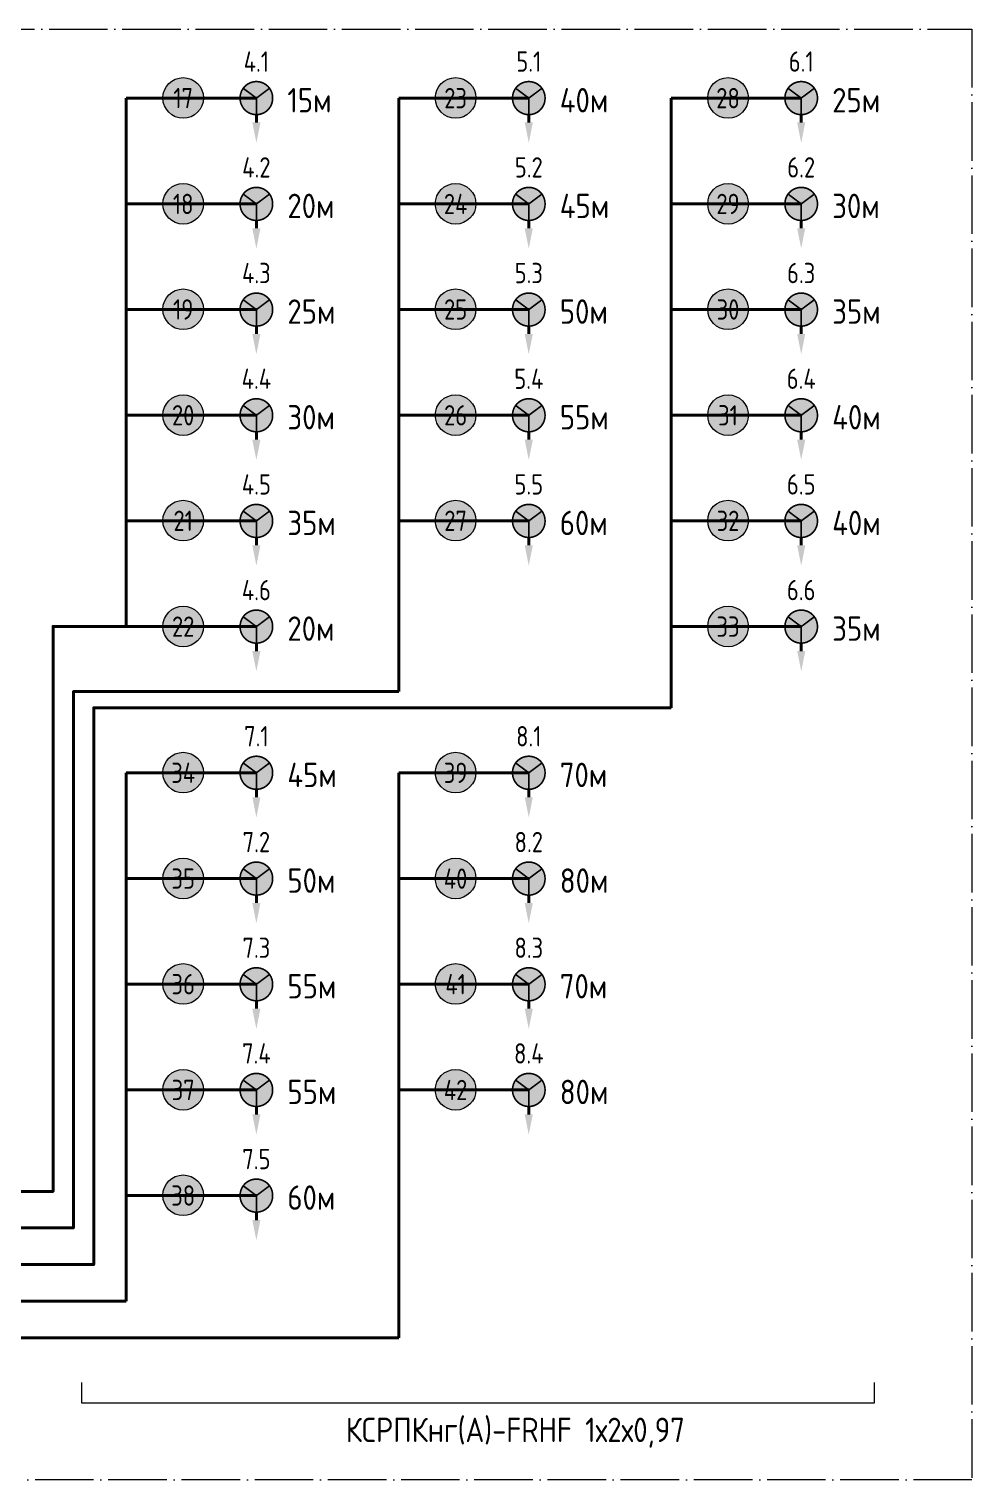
# Model space of a CAD drawing. Header units: millimetres. Extents: x -97100 to 319800, y -166950 to 107250.
# Drawn here: x -53446 to -41850, y -29150 to -11300 of the extents above; entities that cross this region are included whole.
import ezdxf
from ezdxf.enums import TextEntityAlignment as Align

# ---------------------------------------------------------------- set-up
doc = ezdxf.new("R2010")
doc.units = ezdxf.units.MM
doc.linetypes.add('ACAD_ISO04W100', pattern=[30, 24, -3, 0, -3])
doc.styles.add('ARIAL', font='arial.ttf', dxfattribs={"height": 250})
doc.styles.get("Standard").update_dxf_attribs({"font": 'GOST2304A.ttf'})
doc.styles.add('мой', font='GOST_Common.ttf', dxfattribs={"width": 0.9, "height": 3})

# ---------------------------------------------------------------- blocks, each defined once
blk = doc.blocks.new('*U49')
at = {"linetype": 'Continuous', "lineweight": 30, "true_color": 0xffffff}
h = blk.add_hatch(color=7, dxfattribs=at)
h.dxf.hatch_style = 1
h.paths.add_polyline_path([(-200, 0, 1.01657), (200, 0, 1.01657)])
at = {"color": 1}
blk.add_line((-150, 4), (-150, 0), dxfattribs=at)
at = {"color": 1, "linetype": 'Continuous', "ltscale": 3, "const_width": 20}
blk.add_lwpolyline([(200, 0, 1.01657), (-200, 0, 1.01657)], format="xyb", close=True, dxfattribs=at)
at = {"color": 1, "const_width": 20}
for points in [[(-162, 121), (0, 0)], [(0, 0), (162, 121)], [(0, -200), (0, 0)]]:
    blk.add_lwpolyline(points, dxfattribs=at)
at = {"linetype": 'ByBlock', "lineweight": 40}
blk.add_lwpolyline([(0, -300), (0, -200)], dxfattribs=at)
at = {"linetype": 'Continuous', "lineweight": 15}
blk.add_solid([(-50, -300), (0, -550), (50, -300)], dxfattribs=at)
at = {"color": 7, "lineweight": 30, "style": 'ARIAL'}
blk.add_attdef('1', text='', height=250, dxfattribs=at).set_placement((0, 800), align=Align.MIDDLE)
blk = doc.blocks.new('Номер кабеля')
at = {"linetype": 'Continuous', "lineweight": 40, "true_color": 0xffffff}
h = blk.add_hatch(color=7, dxfattribs=at)
h.dxf.hatch_style = 1
h.paths.add_polyline_path([(-250, 2, 1), (250, 2, 1)])
at = {"color": 7, "linetype": 'Continuous', "lineweight": 20}
blk.add_circle((0, 2), 250, dxfattribs=at)
at = {"color": 7, "linetype": 'Continuous', "lineweight": 30}
blk.add_attdef('НОМЕР', text='', height=250, dxfattribs=at).set_placement((0, 0), align=Align.MIDDLE)

msp = doc.modelspace()

# ---------------------------------------------------------------- linework, layer by layer
at = {"color": 7, "linetype": 'ACAD_ISO04W100', "lineweight": 20, "ltscale": 30}
msp.add_lwpolyline([(-63100.00066, -11300), (-41850, -11300), (-41850, -29150), (-63100.00066, -29150)], close=True, dxfattribs=at)
at = {"color": 7, "linetype": 'Continuous', "lineweight": 40}
for points in [[(-52250, -12150), (-50650, -12150)], [(-52250, -12150), (-52250, -18650)], [(-48900, -12150), (-47300, -12150)], [(-48900, -12150), (-48900, -19450)], [(-45550, -12150), (-43950, -12150)], [(-45550, -12150), (-45550, -19650)], [(-52250, -13450), (-50650, -13450)], [(-48900, -13450), (-47300, -13450)], [(-45550, -13450), (-43950, -13450)], [(-52250, -14750), (-50650, -14750)], [(-48900, -14750), (-47300, -14750)], [(-45550, -14750), (-43950, -14750)], [(-52250, -16050), (-50650, -16050)], [(-48900, -16050), (-47300, -16050)], [(-45550, -16050), (-43950, -16050)], [(-52250, -17350), (-50650, -17350)], [(-48900, -17350), (-47300, -17350)], [(-45550, -17350), (-43950, -17350)], [(-64550, -25600), (-53150, -25600), (-53150, -18650), (-52250, -18650)], [(-52250, -18650), (-50650, -18650)], [(-45550, -18650), (-43950, -18650)], [(-48900, -19450), (-52900, -19450), (-52900, -26050), (-64550, -26050)], [(-64600, -26500), (-52650, -26500), (-52650, -19650), (-45550, -19650)], [(-52250, -20450), (-50650, -20450)], [(-52250, -20450), (-52250, -26950)], [(-48900, -20450), (-47300, -20450)], [(-48900, -20450), (-48900, -27400)], [(-52250, -21750), (-50650, -21750)], [(-48900, -21750), (-47300, -21750)], [(-52250, -23050), (-50650, -23050)], [(-48900, -23050), (-47300, -23050)], [(-52250, -24350), (-50650, -24350)], [(-48900, -24350), (-47300, -24350)], [(-52250, -25650), (-50650, -25650)], [(-64550, -26950), (-52250, -26950)], [(-64550, -27400), (-48900, -27400)]]:
    msp.add_lwpolyline(points, dxfattribs=at)
at = {"color": 7, "linetype": 'Continuous', "lineweight": 20}
msp.add_lwpolyline([(-52800, -27950), (-52800, -28200), (-43050, -28200), (-43050, -27950)], dxfattribs=at)

# ---------------------------------------------------------------- block references
at = {"color": 1, "linetype": 'Continuous', "lineweight": 30}
ref = msp.add_blockref('*U49', (-50650, -12150), dxfattribs=at)
ref.add_attrib('1', '4.1', dxfattribs={"color": 7, "lineweight": 30, "height": 250}).set_placement((-50650, -11700), align=Align.MIDDLE)
ref = msp.add_blockref('*U49', (-47300, -12150), dxfattribs=at)
ref.add_attrib('1', '5.1', dxfattribs={"color": 7, "lineweight": 30, "height": 250}).set_placement((-47300, -11700), align=Align.MIDDLE)
ref = msp.add_blockref('*U49', (-43950, -12150), dxfattribs=at)
ref.add_attrib('1', '6.1', dxfattribs={"color": 7, "lineweight": 30, "height": 250}).set_placement((-43950, -11700), align=Align.MIDDLE)
at = {"color": 7, "linetype": 'Continuous', "lineweight": 30}
for p, values in [((-51550, -12150), {'НОМЕР': '17'}), ((-48200, -12150), {'НОМЕР': '23'}), ((-44850, -12150), {'НОМЕР': '28'}), ((-51550, -13451.74534), {'НОМЕР': '18'}), ((-48200, -13451.74534), {'НОМЕР': '24'}), ((-44850, -13451.74534), {'НОМЕР': '29'}), ((-51550, -14750), {'НОМЕР': '19'}), ((-48200, -14750), {'НОМЕР': '25'}), ((-44850, -14750), {'НОМЕР': '30'}), ((-51550, -16051.74534), {'НОМЕР': '20'}), ((-48200, -16051.74534), {'НОМЕР': '26'}), ((-44850, -16051.74534), {'НОМЕР': '31'}), ((-51550, -17350), {'НОМЕР': '21'}), ((-48200, -17350), {'НОМЕР': '27'}), ((-44850, -17350), {'НОМЕР': '32'}), ((-51550, -18651.74534), {'НОМЕР': '22'}), ((-44850, -18651.74534), {'НОМЕР': '33'}), ((-51550, -20450), {'НОМЕР': '34'}), ((-48200, -20450), {'НОМЕР': '39'}), ((-51550, -21751.74534), {'НОМЕР': '35'}), ((-48200, -21751.74534), {'НОМЕР': '40'}), ((-51550, -23050), {'НОМЕР': '36'}), ((-48200, -23050), {'НОМЕР': '41'}), ((-51550, -24351.74534), {'НОМЕР': '37'}), ((-48200, -24351.74534), {'НОМЕР': '42'}), ((-51550, -25650), {'НОМЕР': '38'})]:
    msp.add_blockref('Номер кабеля', p, dxfattribs=at).add_auto_attribs(values)
at = {"color": 1, "linetype": 'Continuous', "lineweight": 30}
ref = msp.add_blockref('*U49', (-50650, -13451.74534), dxfattribs=at)
ref.add_attrib('1', '4.2', dxfattribs={"color": 7, "lineweight": 30, "height": 250}).set_placement((-50650, -13001.74534), align=Align.MIDDLE)
ref = msp.add_blockref('*U49', (-47300, -13451.74534), dxfattribs=at)
ref.add_attrib('1', '5.2', dxfattribs={"color": 7, "lineweight": 30, "height": 250}).set_placement((-47300, -13001.74534), align=Align.MIDDLE)
ref = msp.add_blockref('*U49', (-43950, -13451.74534), dxfattribs=at)
ref.add_attrib('1', '6.2', dxfattribs={"color": 7, "lineweight": 30, "height": 250}).set_placement((-43950, -13001.74534), align=Align.MIDDLE)
ref = msp.add_blockref('*U49', (-50650, -14751.74534), dxfattribs=at)
ref.add_attrib('1', '4.3', dxfattribs={"color": 7, "lineweight": 30, "height": 250}).set_placement((-50650, -14301.74534), align=Align.MIDDLE)
ref = msp.add_blockref('*U49', (-47300, -14751.74534), dxfattribs=at)
ref.add_attrib('1', '5.3', dxfattribs={"color": 7, "lineweight": 30, "height": 250}).set_placement((-47300, -14301.74534), align=Align.MIDDLE)
ref = msp.add_blockref('*U49', (-43950, -14751.74534), dxfattribs=at)
ref.add_attrib('1', '6.3', dxfattribs={"color": 7, "lineweight": 30, "height": 250}).set_placement((-43950, -14301.74534), align=Align.MIDDLE)
ref = msp.add_blockref('*U49', (-50650, -16051.74534), dxfattribs=at)
ref.add_attrib('1', '4.4', dxfattribs={"color": 7, "lineweight": 30, "height": 250}).set_placement((-50650, -15601.74534), align=Align.MIDDLE)
ref = msp.add_blockref('*U49', (-47300, -16051.74534), dxfattribs=at)
ref.add_attrib('1', '5.4', dxfattribs={"color": 7, "lineweight": 30, "height": 250}).set_placement((-47300, -15601.74534), align=Align.MIDDLE)
ref = msp.add_blockref('*U49', (-43950, -16051.74534), dxfattribs=at)
ref.add_attrib('1', '6.4', dxfattribs={"color": 7, "lineweight": 30, "height": 250}).set_placement((-43950, -15601.74534), align=Align.MIDDLE)
ref = msp.add_blockref('*U49', (-50650, -17351.74534), dxfattribs=at)
ref.add_attrib('1', '4.5', dxfattribs={"color": 7, "lineweight": 30, "height": 250}).set_placement((-50650, -16901.74534), align=Align.MIDDLE)
ref = msp.add_blockref('*U49', (-47300, -17351.74534), dxfattribs=at)
ref.add_attrib('1', '5.5', dxfattribs={"color": 7, "lineweight": 30, "height": 250}).set_placement((-47300, -16901.74534), align=Align.MIDDLE)
ref = msp.add_blockref('*U49', (-43950, -17351.74534), dxfattribs=at)
ref.add_attrib('1', '6.5', dxfattribs={"color": 7, "lineweight": 30, "height": 250}).set_placement((-43950, -16901.74534), align=Align.MIDDLE)
ref = msp.add_blockref('*U49', (-50650, -18651.74534), dxfattribs=at)
ref.add_attrib('1', '4.6', dxfattribs={"color": 7, "lineweight": 30, "height": 250}).set_placement((-50650, -18201.74534), align=Align.MIDDLE)
ref = msp.add_blockref('*U49', (-43950, -18651.74534), dxfattribs=at)
ref.add_attrib('1', '6.6', dxfattribs={"color": 7, "lineweight": 30, "height": 250}).set_placement((-43950, -18201.74534), align=Align.MIDDLE)
ref = msp.add_blockref('*U49', (-50650, -20450), dxfattribs=at)
ref.add_attrib('1', '7.1', dxfattribs={"color": 7, "lineweight": 30, "height": 250}).set_placement((-50650, -20000), align=Align.MIDDLE)
ref = msp.add_blockref('*U49', (-47300, -20450), dxfattribs=at)
ref.add_attrib('1', '8.1', dxfattribs={"color": 7, "lineweight": 30, "height": 250}).set_placement((-47300, -20000), align=Align.MIDDLE)
ref = msp.add_blockref('*U49', (-50650, -21751.74534), dxfattribs=at)
ref.add_attrib('1', '7.2', dxfattribs={"color": 7, "lineweight": 30, "height": 250}).set_placement((-50650, -21301.74534), align=Align.MIDDLE)
ref = msp.add_blockref('*U49', (-47300, -21751.74534), dxfattribs=at)
ref.add_attrib('1', '8.2', dxfattribs={"color": 7, "lineweight": 30, "height": 250}).set_placement((-47300, -21301.74534), align=Align.MIDDLE)
ref = msp.add_blockref('*U49', (-50650, -23051.74534), dxfattribs=at)
ref.add_attrib('1', '7.3', dxfattribs={"color": 7, "lineweight": 30, "height": 250}).set_placement((-50650, -22601.74534), align=Align.MIDDLE)
ref = msp.add_blockref('*U49', (-47300, -23051.74534), dxfattribs=at)
ref.add_attrib('1', '8.3', dxfattribs={"color": 7, "lineweight": 30, "height": 250}).set_placement((-47300, -22601.74534), align=Align.MIDDLE)
ref = msp.add_blockref('*U49', (-50650, -24351.74534), dxfattribs=at)
ref.add_attrib('1', '7.4', dxfattribs={"color": 7, "lineweight": 30, "height": 250}).set_placement((-50650, -23901.74534), align=Align.MIDDLE)
ref = msp.add_blockref('*U49', (-47300, -24351.74534), dxfattribs=at)
ref.add_attrib('1', '8.4', dxfattribs={"color": 7, "lineweight": 30, "height": 250}).set_placement((-47300, -23901.74534), align=Align.MIDDLE)
ref = msp.add_blockref('*U49', (-50650, -25651.74534), dxfattribs=at)
ref.add_attrib('1', '7.5', dxfattribs={"color": 7, "lineweight": 30, "height": 250}).set_placement((-50650, -25201.74534), align=Align.MIDDLE)

# ---------------------------------------------------------------- texts
at = {"color": 7, "linetype": 'Continuous', "lineweight": 30, "char_height": 300, "attachment_point": 1, "style": 'мой'}
for s, insert, width in [('15м', (-50268.6798, -12026.26399), 868.6797952), ('40м', (-46918.6798, -12026.26399), 868.6797952), ('25м', (-43568.6798, -12026.26399), 868.6797952), ('20м', (-50268.6798, -13326.26399), 868.6797952), ('45м', (-46918.6798, -13326.26399), 868.6797952), ('30м', (-43568.6798, -13326.26399), 868.6797952), ('25м', (-50268.6798, -14626.26399), 868.6797952), ('50м', (-46918.6798, -14626.26399), 868.6797952), ('35м', (-43568.6798, -14626.26399), 868.6797952), ('30м', (-50268.6798, -15926.26399), 868.6797952), ('55м', (-46918.6798, -15926.26399), 868.6797952), ('40м', (-43568.6798, -15926.26399), 868.6797952), ('35м', (-50268.6798, -17226.26399), 868.6797952), ('60м', (-46918.6798, -17226.26399), 868.6797952), ('40м', (-43568.6798, -17226.26399), 868.6797952), ('20м', (-50268.6798, -18526.26399), 868.6797952), ('35м', (-43568.6798, -18526.26399), 868.6797952), ('45м', (-50268.6798, -20326.26399), 868.6797952), ('70м', (-46918.6798, -20326.26399), 868.6797952), ('50м', (-50268.6798, -21626.26399), 868.6797952), ('80м', (-46918.6798, -21626.26399), 868.6797952), ('55м', (-50268.6798, -22926.26399), 868.6797952), ('70м', (-46918.6798, -22926.26399), 868.6797952), ('55м', (-50268.6798, -24226.26399), 868.6797952), ('80м', (-46918.6798, -24226.26399), 868.6797952), ('60м', (-50268.6798, -25526.26399), 868.6797952), ('КСРПКнг(А)-FRHF 1х2х0,97', (-49550, -28383.57143), 5017.5)]:
    msp.add_mtext(s, dxfattribs=dict(at, insert=insert, width=width))

doc.saveas('drawing.dxf')
